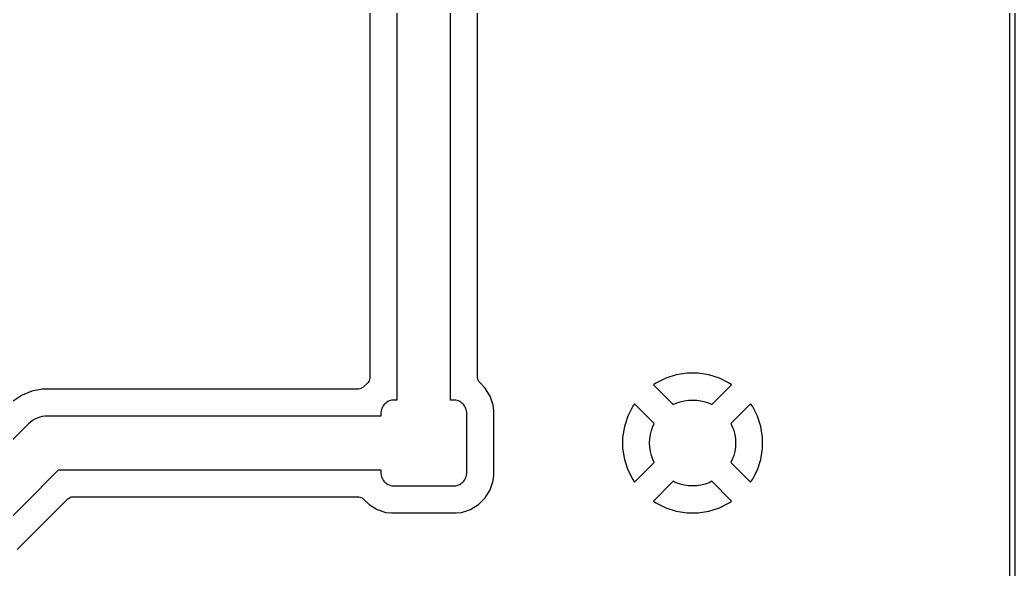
# Model space of a CAD drawing. Header units: metres. Extents: x 85.4 to 154.6, y -104.6 to -40.4.
# Drawn here: x 136.09 to 154.6, y -91.24 to -81.03 of the extents above; entities that cross this region are included whole.
import ezdxf

# ---------------------------------------------------------------- set-up
doc = ezdxf.new("R2010")
doc.units = ezdxf.units.M

msp = doc.modelspace()

# ---------------------------------------------------------------- linework, layer by layer
for points in [[(85.501, -40.625), (85.501, -104.375), (85.512, -104.427), (85.558, -104.479), (85.625, -104.499), (154.375, -104.499), (154.427, -104.488), (154.479, -104.442), (154.499, -104.375), (154.499, -40.625), (154.488, -40.573), (154.442, -40.521), (154.375, -40.501), (85.625, -40.501), (85.573, -40.512), (85.521, -40.558), (85.501, -40.625)], [(154.6, -104.599), (154.6, -40.401)], [(143.1, -79.214), (143.1, -88.1), (143.1, -88.1), (143.1, -88.1), (143.1, -88.1), (143.1, -88.1), (143.1, -88.1), (143.1, -88.1), (143.1, -88.1), (143.1, -88.1), (143.1, -88.1), (143.1, -88.1), (143.1, -88.1), (143.1, -88.1), (143.1, -88.1), (143.1, -88.1), (143.1, -88.1), (143.1, -88.1), (143.1, -88.1), (143.1, -88.1), (143.1, -88.1), (143.1, -88.1), (143.1, -88.1), (143.1, -88.1), (143.1, -88.1), (143.1, -88.1), (143.1, -88.1), (143.1, -88.1), (143.1, -88.1), (143.1, -88.1), (143.1, -88.1), (143.1, -88.1), (143.1, -88.1), (143.1, -88.1), (143.1, -88.1), (143.1, -88.1), (143.1, -88.1), (143.1, -88.1), (143.1, -88.1), (143.1, -88.1), (143.1, -88.1), (143.1, -88.1), (143.1, -88.1), (143.1, -88.1), (143.1, -88.1), (143.1, -88.1), (143.1, -88.1), (143.1, -88.1), (143.1, -88.1), (143.1, -88.1), (143.1, -88.1), (143.1, -88.1), (143.1, -88.1), (143.1, -88.1), (143.1, -88.1), (143.1, -88.1), (143.1, -88.1), (143.1, -88.1), (143.1, -88.1), (143.1, -88.1), (143.1, -88.1), (143.1, -88.1), (143.1, -88.1), (143.1, -88.1), (143.1, -88.1), (143.1, -88.1), (143.1, -88.1), (143.1, -88.1), (143.1, -88.1), (143.1, -88.1), (143.1, -88.101), (143.1, -88.101), (143.1, -88.101), (143.1, -88.101), (143.1, -88.101), (143.1, -88.101), (143.1, -88.101), (143.1, -88.101), (143.1, -88.101), (143.1, -88.101), (143.1, -88.101), (143.1, -88.101), (143.1, -88.101), (143.1, -88.101), (143.1, -88.101), (143.1, -88.101), (143.1, -88.101), (143.1, -88.101), (143.1, -88.101), (143.1, -88.101), (143.1, -88.101), (143.1, -88.101), (143.1, -88.101), (143.1, -88.101), (143.1, -88.101), (143.1, -88.101), (143.1, -88.101), (143.1, -88.101), (143.1, -88.101), (143.05, -88.101), (143.026, -88.102), (143.001, -88.105), (142.978, -88.111), (142.955, -88.119), (142.932, -88.13), (142.911, -88.143), (142.892, -88.157), (142.874, -88.174), (142.857, -88.192), (142.843, -88.211), (142.83, -88.232), (142.819, -88.255), (142.811, -88.278), (142.805, -88.301), (142.802, -88.326), (142.8, -88.35), (142.8, -88.4), (142.8, -88.4), (142.8, -88.4), (142.8, -88.4), (142.8, -88.4), (142.8, -88.4), (142.8, -88.4), (142.8, -88.4), (142.8, -88.4), (142.8, -88.4), (142.8, -88.4), (142.8, -88.4), (142.8, -88.4), (142.8, -88.4), (142.8, -88.4), (142.8, -88.4), (142.8, -88.4), (142.8, -88.4), (142.8, -88.4), (142.8, -88.4), (142.8, -88.4), (142.8, -88.4), (142.8, -88.4), (142.8, -88.4), (142.8, -88.4), (142.8, -88.4), (142.8, -88.4), (142.8, -88.4), (142.8, -88.4), (142.8, -88.4), (142.8, -88.4), (142.8, -88.4), (142.8, -88.4), (142.8, -88.4), (142.8, -88.4), (142.8, -88.4), (142.8, -88.4), (142.8, -88.4), (142.8, -88.4), (142.8, -88.4), (142.8, -88.4), (142.8, -88.4), (142.8, -88.4), (142.8, -88.4), (142.8, -88.4), (142.8, -88.4), (142.8, -88.4), (142.8, -88.4), (142.8, -88.4), (142.8, -88.4), (142.8, -88.4), (142.8, -88.4), (142.8, -88.4), (142.8, -88.4), (142.8, -88.4), (142.8, -88.4), (142.8, -88.4), (142.8, -88.4), (142.8, -88.4), (142.8, -88.4), (142.8, -88.4), (142.8, -88.4), (142.8, -88.4), (142.8, -88.4), (142.8, -88.4), (142.8, -88.4), (142.8, -88.4), (142.8, -88.4), (142.8, -88.4), (142.8, -88.4), (142.8, -88.4), (142.8, -88.4), (142.8, -88.4), (142.8, -88.4), (142.8, -88.4), (142.8, -88.4), (142.8, -88.4), (142.8, -88.4), (142.8, -88.4), (142.8, -88.4), (142.8, -88.4), (142.8, -88.4), (142.8, -88.4), (142.8, -88.4), (142.8, -88.4), (142.8, -88.4), (142.8, -88.4), (142.8, -88.4), (142.8, -88.4), (142.8, -88.4), (142.8, -88.4), (142.8, -88.4), (142.8, -88.4), (142.8, -88.4), (142.8, -88.4), (142.8, -88.4), (142.8, -88.4), (142.8, -88.4), (136.6, -88.4), (136.551, -88.403), (136.503, -88.41), (136.455, -88.422), (136.409, -88.438), (136.364, -88.459), (136.322, -88.484), (136.283, -88.514), (136.247, -88.547), (134.647, -90.147)], [(135.5, -90.707), (136.807, -89.4), (136.807, -89.4), (136.807, -89.4), (136.807, -89.4), (136.807, -89.4), (136.807, -89.4), (136.807, -89.4), (136.807, -89.4), (136.807, -89.4), (136.807, -89.4), (136.807, -89.4), (136.807, -89.4), (136.807, -89.4), (136.807, -89.4), (136.807, -89.4), (136.807, -89.4), (136.807, -89.4), (136.807, -89.4), (136.807, -89.4), (136.807, -89.4), (136.807, -89.4), (136.807, -89.4), (136.807, -89.4), (136.807, -89.4), (136.807, -89.4), (136.807, -89.4), (136.807, -89.4), (136.807, -89.4), (136.807, -89.4), (136.807, -89.4), (136.807, -89.4), (136.807, -89.4), (136.807, -89.4), (136.807, -89.4), (136.807, -89.4), (136.807, -89.4), (136.807, -89.4), (136.807, -89.4), (136.807, -89.4), (136.807, -89.4), (136.807, -89.4), (136.807, -89.4), (136.807, -89.4), (136.807, -89.4), (136.807, -89.4), (136.807, -89.4), (136.807, -89.4), (136.807, -89.4), (136.807, -89.4), (136.807, -89.4), (142.8, -89.4), (142.8, -89.4), (142.8, -89.4), (142.8, -89.4), (142.8, -89.4), (142.8, -89.4), (142.8, -89.4), (142.8, -89.4), (142.8, -89.4), (142.8, -89.4), (142.8, -89.4), (142.8, -89.4), (142.8, -89.4), (142.8, -89.4), (142.8, -89.4), (142.8, -89.4), (142.8, -89.4), (142.8, -89.4), (142.8, -89.4), (142.8, -89.4), (142.8, -89.4), (142.8, -89.4), (142.8, -89.4), (142.8, -89.4), (142.8, -89.4), (142.8, -89.4), (142.8, -89.4), (142.8, -89.4), (142.8, -89.4), (142.8, -89.4), (142.8, -89.4), (142.8, -89.4), (142.8, -89.4), (142.8, -89.4), (142.8, -89.4), (142.8, -89.4), (142.8, -89.4), (142.8, -89.4), (142.8, -89.4), (142.8, -89.4), (142.8, -89.4), (142.8, -89.4), (142.8, -89.4), (142.8, -89.4), (142.8, -89.4), (142.8, -89.4), (142.8, -89.4), (142.8, -89.4), (142.8, -89.4), (142.8, -89.4), (142.8, -89.4), (142.8, -89.4), (142.8, -89.4), (142.8, -89.4), (142.8, -89.4), (142.8, -89.4), (142.8, -89.4), (142.8, -89.4), (142.8, -89.4), (142.8, -89.4), (142.8, -89.4), (142.8, -89.4), (142.8, -89.4), (142.8, -89.4), (142.8, -89.4), (142.8, -89.4), (142.8, -89.4), (142.8, -89.4), (142.8, -89.4), (142.8, -89.4), (142.8, -89.4), (142.8, -89.4), (142.8, -89.4), (142.8, -89.4), (142.8, -89.4), (142.8, -89.4), (142.8, -89.4), (142.8, -89.4), (142.8, -89.4), (142.8, -89.4), (142.8, -89.4), (142.8, -89.4), (142.8, -89.4), (142.8, -89.4), (142.8, -89.4), (142.8, -89.4), (142.8, -89.4), (142.8, -89.4), (142.8, -89.4), (142.8, -89.4), (142.8, -89.4), (142.8, -89.4), (142.8, -89.4), (142.8, -89.4), (142.8, -89.4), (142.8, -89.4), (142.8, -89.4), (142.8, -89.4), (142.8, -89.45), (142.802, -89.474), (142.805, -89.499), (142.811, -89.522), (142.819, -89.545), (142.83, -89.568), (142.843, -89.589), (142.857, -89.608), (142.874, -89.626), (142.892, -89.643), (142.911, -89.657), (142.932, -89.67), (142.955, -89.681), (142.978, -89.689), (143.001, -89.695), (143.026, -89.698), (143.05, -89.699), (144.15, -89.699), (144.174, -89.698), (144.199, -89.695), (144.222, -89.689), (144.245, -89.681), (144.268, -89.67), (144.289, -89.657), (144.308, -89.643), (144.326, -89.626), (144.343, -89.608), (144.357, -89.589), (144.37, -89.568), (144.381, -89.545), (144.389, -89.522), (144.395, -89.499), (144.398, -89.474), (144.399, -89.45), (144.399, -88.35), (144.398, -88.326), (144.395, -88.301), (144.389, -88.278), (144.381, -88.255), (144.37, -88.232), (144.357, -88.211), (144.343, -88.192), (144.326, -88.174), (144.308, -88.157), (144.289, -88.143), (144.268, -88.13), (144.245, -88.119), (144.222, -88.111), (144.199, -88.105), (144.174, -88.102), (144.15, -88.101), (144.1, -88.101), (144.1, -88.101), (144.1, -88.101), (144.1, -88.101), (144.1, -88.101), (144.1, -88.101), (144.1, -88.101), (144.1, -88.101), (144.1, -88.101), (144.1, -88.101), (144.1, -88.101), (144.1, -88.101), (144.1, -88.101), (144.1, -88.101), (144.1, -88.101), (144.1, -88.101), (144.1, -88.101), (144.1, -88.101), (144.1, -88.101), (144.1, -88.101), (144.1, -88.101), (144.1, -88.101), (144.1, -88.101), (144.1, -88.101), (144.1, -88.101), (144.1, -88.101), (144.1, -88.101), (144.1, -88.101), (144.1, -88.101), (144.1, -88.1), (144.1, -88.1), (144.1, -88.1), (144.1, -88.1), (144.1, -88.1), (144.1, -88.1), (144.1, -88.1), (144.1, -88.1), (144.1, -88.1), (144.1, -88.1), (144.1, -88.1), (144.1, -88.1), (144.1, -88.1), (144.1, -88.1), (144.1, -88.1), (144.1, -88.1), (144.1, -88.1), (144.1, -88.1), (144.1, -88.1), (144.1, -88.1), (144.1, -88.1), (144.1, -88.1), (144.1, -88.1), (144.1, -88.1), (144.1, -88.1), (144.1, -88.1), (144.1, -88.1), (144.1, -88.1), (144.1, -88.1), (144.1, -88.1), (144.1, -88.1), (144.1, -88.1), (144.1, -88.1), (144.1, -88.1), (144.1, -88.1), (144.1, -88.1), (144.1, -88.1), (144.1, -88.1), (144.1, -88.1), (144.1, -88.1), (144.1, -88.1), (144.1, -88.1), (144.1, -88.1), (144.1, -88.1), (144.1, -88.1), (144.1, -88.1), (144.1, -88.1), (144.1, -88.1), (144.1, -88.1), (144.1, -88.1), (144.1, -88.1), (144.1, -88.1), (144.1, -88.1), (144.1, -88.1), (144.1, -88.1), (144.1, -88.1), (144.1, -88.1), (144.1, -88.1), (144.1, -88.1), (144.1, -88.1), (144.1, -88.1), (144.1, -88.1), (144.1, -88.1), (144.1, -88.1), (144.1, -88.1), (144.1, -88.1), (144.1, -88.1), (144.1, -88.1), (144.1, -88.1), (144.1, -79.1)], [(136.037, -90.878), (136.978, -89.937), (137.04, -89.904), (137.066, -89.901), (142.388, -89.901), (142.455, -89.921), (142.475, -89.937), (142.581, -90.043), (142.581, -90.043), (142.581, -90.043), (142.581, -90.043), (142.581, -90.043), (142.581, -90.043), (142.581, -90.043), (142.581, -90.043), (142.581, -90.043), (142.581, -90.043), (142.581, -90.043), (142.581, -90.043), (142.581, -90.043), (142.581, -90.043), (142.73, -90.135), (142.73, -90.135), (142.73, -90.135), (142.73, -90.135), (142.73, -90.135), (142.73, -90.135), (142.73, -90.135), (142.73, -90.135), (142.73, -90.135), (142.73, -90.135), (142.73, -90.135), (142.73, -90.135), (142.73, -90.135), (142.731, -90.135), (142.897, -90.19), (142.897, -90.19), (142.897, -90.19), (142.897, -90.19), (142.897, -90.19), (142.897, -90.19), (142.897, -90.19), (142.897, -90.19), (142.897, -90.19), (142.897, -90.19), (142.897, -90.19), (142.897, -90.19), (142.897, -90.19), (142.897, -90.19), (143, -90.201), (143, -90.201), (143, -90.201), (143, -90.201), (143, -90.201), (143, -90.201), (143, -90.201), (143, -90.201), (144.2, -90.201), (144.2, -90.201), (144.2, -90.201), (144.2, -90.201), (144.2, -90.201), (144.2, -90.201), (144.2, -90.201), (144.2, -90.201), (144.303, -90.19), (144.303, -90.19), (144.303, -90.19), (144.303, -90.19), (144.303, -90.19), (144.303, -90.19), (144.303, -90.19), (144.303, -90.19), (144.303, -90.19), (144.303, -90.19), (144.303, -90.19), (144.303, -90.19), (144.303, -90.19), (144.303, -90.19), (144.469, -90.135), (144.47, -90.135), (144.47, -90.135), (144.47, -90.135), (144.47, -90.135), (144.47, -90.135), (144.47, -90.135), (144.47, -90.135), (144.47, -90.135), (144.47, -90.135), (144.47, -90.135), (144.47, -90.135), (144.47, -90.135), (144.47, -90.135), (144.619, -90.043), (144.619, -90.043), (144.619, -90.043), (144.619, -90.043), (144.619, -90.043), (144.619, -90.043), (144.619, -90.043), (144.619, -90.043), (144.619, -90.043), (144.619, -90.043), (144.619, -90.043), (144.619, -90.043), (144.619, -90.043), (144.619, -90.043), (144.743, -89.919), (144.743, -89.919), (144.743, -89.919), (144.743, -89.919), (144.743, -89.919), (144.743, -89.919), (144.743, -89.919), (144.743, -89.919), (144.743, -89.919), (144.743, -89.919), (144.743, -89.919), (144.743, -89.919), (144.743, -89.919), (144.743, -89.919), (144.835, -89.77), (144.835, -89.77), (144.835, -89.77), (144.835, -89.77), (144.835, -89.77), (144.835, -89.77), (144.835, -89.77), (144.835, -89.77), (144.835, -89.77), (144.835, -89.77), (144.835, -89.77), (144.835, -89.77), (144.835, -89.77), (144.835, -89.769), (144.89, -89.603), (144.89, -89.603), (144.89, -89.603), (144.89, -89.603), (144.89, -89.603), (144.89, -89.603), (144.89, -89.603), (144.89, -89.603), (144.89, -89.603), (144.89, -89.603), (144.89, -89.603), (144.89, -89.603), (144.89, -89.603), (144.89, -89.603), (144.901, -89.5), (144.901, -89.5), (144.901, -89.5), (144.901, -89.5), (144.901, -89.5), (144.901, -89.5), (144.901, -89.5), (144.901, -89.5), (144.901, -88.798), (144.901, -88.3), (144.901, -88.3), (144.901, -88.3), (144.901, -88.3), (144.901, -88.3), (144.901, -88.3), (144.901, -88.3), (144.901, -88.3), (144.89, -88.197), (144.89, -88.197), (144.89, -88.197), (144.89, -88.197), (144.89, -88.197), (144.89, -88.197), (144.89, -88.197), (144.89, -88.197), (144.89, -88.197), (144.89, -88.197), (144.89, -88.197), (144.89, -88.197), (144.89, -88.197), (144.89, -88.197), (144.835, -88.031), (144.835, -88.03), (144.835, -88.03), (144.835, -88.03), (144.835, -88.03), (144.835, -88.03), (144.835, -88.03), (144.835, -88.03), (144.835, -88.03), (144.835, -88.03), (144.835, -88.03), (144.835, -88.03), (144.835, -88.03), (144.835, -88.03), (144.825, -88.013), (144.78, -87.941), (144.743, -87.881), (144.743, -87.881), (144.743, -87.881), (144.743, -87.881), (144.743, -87.881), (144.743, -87.881), (144.743, -87.881), (144.743, -87.881), (144.743, -87.881), (144.743, -87.881), (144.743, -87.881), (144.743, -87.881), (144.743, -87.881), (144.743, -87.881), (144.634, -87.772), (144.631, -87.769), (144.618, -87.741), (144.618, -87.741), (144.618, -87.741), (144.618, -87.741), (144.618, -87.741), (144.618, -87.741), (144.618, -87.741), (144.618, -87.741), (144.604, -87.714), (144.603, -87.707), (144.603, -87.707), (144.603, -87.707), (144.603, -87.707), (144.603, -87.707), (144.603, -87.707), (144.603, -87.707), (144.603, -87.707), (144.603, -87.707), (144.603, -87.707), (144.603, -87.707), (144.603, -87.707), (144.603, -87.707), (144.603, -87.707), (144.603, -87.707), (144.603, -87.707), (144.603, -87.707), (144.603, -87.707), (144.603, -87.707), (144.603, -87.707), (144.602, -87.705), (144.603, -87.703), (144.603, -87.703), (144.603, -87.703), (144.603, -87.703), (144.603, -87.703), (144.603, -87.703), (144.603, -87.703), (144.603, -87.703), (144.603, -87.703), (144.603, -87.703), (144.603, -87.703), (144.603, -87.703), (144.603, -87.703), (144.603, -87.703), (144.603, -87.703), (144.603, -87.703), (144.603, -87.703), (144.603, -87.703), (144.603, -87.703), (144.603, -87.703), (144.601, -87.688), (144.601, -79.376)], [(142.599, -79.562), (142.599, -87.688), (142.59, -87.717), (142.59, -87.717), (142.59, -87.717), (142.59, -87.717), (142.59, -87.717), (142.59, -87.717), (142.59, -87.717), (142.59, -87.717), (142.584, -87.747), (142.58, -87.752), (142.58, -87.752), (142.58, -87.752), (142.58, -87.752), (142.58, -87.752), (142.58, -87.752), (142.58, -87.752), (142.58, -87.752), (142.58, -87.752), (142.58, -87.752), (142.58, -87.752), (142.58, -87.752), (142.58, -87.752), (142.58, -87.752), (142.58, -87.752), (142.58, -87.752), (142.58, -87.752), (142.58, -87.752), (142.58, -87.752), (142.58, -87.752), (142.58, -87.752), (142.58, -87.752), (142.58, -87.752), (142.58, -87.752), (142.58, -87.752), (142.58, -87.752), (142.579, -87.755), (142.563, -87.775), (142.475, -87.863), (142.414, -87.896), (142.388, -87.899), (136.501, -87.899), (136.501, -87.899), (136.501, -87.899), (136.501, -87.899), (136.501, -87.899), (136.501, -87.899), (136.501, -87.899), (136.501, -87.899), (136.501, -87.899), (136.501, -87.899), (136.501, -87.899), (136.501, -87.899), (136.501, -87.899), (136.501, -87.899), (136.469, -87.905), (136.469, -87.905), (136.469, -87.905), (136.469, -87.905), (136.469, -87.905), (136.469, -87.905), (136.308, -87.937), (136.308, -87.937), (136.308, -87.937), (136.308, -87.937), (136.308, -87.937), (136.308, -87.937), (136.308, -87.937), (136.308, -87.937), (136.308, -87.937), (136.308, -87.937), (136.308, -87.937), (136.308, -87.937), (136.308, -87.937), (136.308, -87.937), (136.308, -87.937), (136.308, -87.937), (136.126, -88.013), (136.126, -88.013), (136.126, -88.013), (136.126, -88.013), (136.126, -88.013), (136.126, -88.013), (136.126, -88.013), (136.126, -88.013), (136.126, -88.013), (136.126, -88.013), (136.126, -88.013), (136.126, -88.013), (136.126, -88.013), (136.126, -88.013), (136.126, -88.013), (136.126, -88.013), (135.962, -88.122)], [(148.101, -87.695), (148.101, -87.695), (147.918, -87.788), (147.918, -87.788), (147.918, -87.788), (147.918, -87.788), (147.918, -87.788), (147.918, -87.788), (147.918, -87.788), (147.918, -87.788), (147.918, -87.788), (147.918, -87.788), (147.918, -87.788), (147.918, -87.788), (147.918, -87.788), (147.918, -87.788), (147.874, -87.82), (147.874, -87.82), (147.874, -87.82), (147.874, -87.82), (147.874, -87.82), (147.874, -87.82), (147.874, -87.82), (147.874, -87.82), (147.874, -87.82), (147.874, -87.82), (147.874, -87.82), (147.874, -87.82), (147.874, -87.82), (147.874, -87.82), (147.874, -87.82), (147.874, -87.82), (147.874, -87.82), (147.874, -87.82), (147.874, -87.82), (147.874, -87.82), (147.874, -87.82), (147.874, -87.82), (147.874, -87.82), (147.874, -87.82), (147.874, -87.82), (147.874, -87.82), (147.874, -87.82), (147.874, -87.82), (147.874, -87.82), (147.874, -87.82), (147.874, -87.82), (147.874, -87.82), (147.874, -87.82), (147.874, -87.82), (147.874, -87.82), (147.874, -87.82), (147.874, -87.82), (147.874, -87.82), (147.874, -87.82), (147.874, -87.82), (147.874, -87.82), (147.874, -87.82), (147.874, -87.82), (147.874, -87.82), (147.874, -87.82), (147.874, -87.82), (147.874, -87.82), (147.874, -87.82), (147.874, -87.82), (147.874, -87.82), (147.874, -87.82), (147.874, -87.82), (147.874, -87.82), (147.874, -87.82), (147.874, -87.82), (147.874, -87.82), (147.874, -87.82), (147.874, -87.82), (147.874, -87.82), (147.874, -87.821), (147.874, -87.821), (147.874, -87.821), (147.874, -87.821), (147.874, -87.821), (147.874, -87.821), (147.874, -87.821), (147.874, -87.821), (147.874, -87.821), (147.874, -87.821), (147.874, -87.821), (147.874, -87.821), (147.874, -87.821), (147.874, -87.821), (147.874, -87.821), (147.874, -87.821), (147.874, -87.821), (147.874, -87.821), (147.874, -87.821), (147.874, -87.821), (147.874, -87.821), (147.874, -87.821), (147.874, -87.821), (147.874, -87.821), (147.874, -87.821), (147.874, -87.821), (147.874, -87.821), (147.874, -87.821), (147.874, -87.821), (147.874, -87.821), (147.874, -87.821), (147.874, -87.821), (147.874, -87.821), (147.874, -87.821), (147.874, -87.821), (147.874, -87.821), (147.874, -87.821), (147.874, -87.821), (147.874, -87.821), (147.874, -87.821), (147.874, -87.821), (147.874, -87.821), (147.874, -87.821), (147.874, -87.821), (147.874, -87.821), (147.874, -87.821), (147.874, -87.821), (147.874, -87.821), (147.874, -87.821), (147.874, -87.821), (147.874, -87.821), (147.874, -87.821), (147.874, -87.821), (148.24, -88.187), (148.24, -88.187), (148.24, -88.187), (148.24, -88.187), (148.24, -88.187), (148.24, -88.187), (148.24, -88.187), (148.24, -88.187), (148.24, -88.187), (148.24, -88.187), (148.24, -88.187), (148.24, -88.187), (148.24, -88.187), (148.24, -88.187), (148.24, -88.187), (148.24, -88.187), (148.24, -88.187), (148.24, -88.187), (148.24, -88.187), (148.24, -88.187), (148.24, -88.187), (148.24, -88.187), (148.24, -88.187), (148.24, -88.187), (148.24, -88.187), (148.24, -88.187), (148.24, -88.187), (148.24, -88.187), (148.24, -88.187), (148.24, -88.187), (148.24, -88.187), (148.24, -88.187), (148.24, -88.187), (148.24, -88.187), (148.24, -88.187), (148.24, -88.187), (148.24, -88.187), (148.24, -88.187), (148.24, -88.187), (148.24, -88.187), (148.24, -88.187), (148.24, -88.187), (148.24, -88.187), (148.24, -88.187), (148.24, -88.187), (148.24, -88.187), (148.24, -88.187), (148.24, -88.187), (148.24, -88.187), (148.24, -88.187), (148.24, -88.187), (148.24, -88.187), (148.24, -88.187), (148.24, -88.187), (148.24, -88.187), (148.24, -88.187), (148.24, -88.187), (148.24, -88.187), (148.24, -88.187), (148.24, -88.187), (148.24, -88.187), (148.24, -88.187), (148.24, -88.187), (148.24, -88.187), (148.24, -88.187), (148.24, -88.187), (148.24, -88.187), (148.24, -88.187), (148.24, -88.187), (148.24, -88.187), (148.24, -88.187), (148.24, -88.187), (148.24, -88.187), (148.24, -88.187), (148.24, -88.187), (148.24, -88.187), (148.24, -88.187), (148.24, -88.187), (148.24, -88.187), (148.24, -88.187), (148.294, -88.161), (148.368, -88.135), (148.444, -88.116), (148.522, -88.104), (148.6, -88.101), (148.678, -88.104), (148.756, -88.116), (148.832, -88.135), (148.906, -88.161), (148.96, -88.187), (148.96, -88.187), (148.96, -88.187), (148.96, -88.187), (148.96, -88.187), (148.96, -88.187), (148.96, -88.187), (148.96, -88.187), (148.96, -88.187), (148.96, -88.187), (148.96, -88.187), (148.96, -88.187), (148.96, -88.187), (148.96, -88.187), (148.96, -88.187), (148.96, -88.187), (148.96, -88.187), (148.96, -88.187), (148.96, -88.187), (148.96, -88.187), (148.96, -88.187), (148.96, -88.187), (148.96, -88.187), (148.96, -88.187), (148.96, -88.187), (148.96, -88.187), (148.96, -88.187), (148.96, -88.187), (148.96, -88.187), (148.96, -88.187), (148.96, -88.187), (148.96, -88.187), (148.96, -88.187), (148.96, -88.187), (148.96, -88.187), (148.96, -88.187), (148.96, -88.187), (148.96, -88.187), (148.96, -88.187), (148.96, -88.187), (148.96, -88.187), (148.96, -88.187), (148.96, -88.187), (148.96, -88.187), (148.96, -88.187), (148.96, -88.187), (148.96, -88.187), (148.96, -88.187), (148.96, -88.187), (148.96, -88.187), (148.96, -88.187), (148.96, -88.187), (148.96, -88.187), (148.96, -88.187), (148.96, -88.187), (148.96, -88.187), (148.96, -88.187), (148.96, -88.187), (148.96, -88.187), (148.96, -88.187), (148.96, -88.187), (148.96, -88.187), (148.96, -88.187), (148.96, -88.187), (148.96, -88.187), (148.96, -88.187), (148.96, -88.187), (148.96, -88.187), (148.96, -88.187), (148.96, -88.187), (148.96, -88.187), (148.96, -88.187), (148.96, -88.187), (148.96, -88.187), (148.96, -88.187), (148.96, -88.187), (148.96, -88.187), (148.96, -88.187), (148.96, -88.187), (148.96, -88.187), (149.326, -87.821), (149.326, -87.821), (149.326, -87.821), (149.326, -87.821), (149.326, -87.821), (149.326, -87.821), (149.326, -87.821), (149.326, -87.821), (149.326, -87.821), (149.326, -87.821), (149.326, -87.821), (149.326, -87.821), (149.326, -87.821), (149.326, -87.821), (149.326, -87.821), (149.326, -87.821), (149.326, -87.821), (149.326, -87.821), (149.326, -87.821), (149.326, -87.821), (149.326, -87.821), (149.326, -87.821), (149.326, -87.821), (149.326, -87.821), (149.326, -87.821), (149.326, -87.821), (149.326, -87.821), (149.326, -87.821), (149.326, -87.821), (149.326, -87.821), (149.326, -87.821), (149.326, -87.821), (149.326, -87.821), (149.326, -87.821), (149.326, -87.821), (149.326, -87.821), (149.326, -87.821), (149.326, -87.821), (149.326, -87.821), (149.326, -87.821), (149.326, -87.821), (149.326, -87.821), (149.326, -87.821), (149.326, -87.821), (149.326, -87.821), (149.326, -87.821), (149.326, -87.821), (149.326, -87.821), (149.326, -87.821), (149.326, -87.821), (149.326, -87.821), (149.326, -87.82), (149.326, -87.82), (149.326, -87.82), (149.326, -87.82), (149.326, -87.82), (149.326, -87.82), (149.326, -87.82), (149.326, -87.82), (149.326, -87.82), (149.326, -87.82), (149.326, -87.82), (149.326, -87.82), (149.326, -87.82), (149.326, -87.82), (149.326, -87.82), (149.326, -87.82), (149.326, -87.82), (149.326, -87.82), (149.326, -87.82), (149.326, -87.82), (149.326, -87.82), (149.326, -87.82), (149.326, -87.82), (149.326, -87.82), (149.326, -87.82), (149.326, -87.82), (149.326, -87.82), (149.326, -87.82), (149.326, -87.82), (149.326, -87.82), (149.326, -87.82), (149.326, -87.82), (149.326, -87.82), (149.326, -87.82), (149.326, -87.82), (149.326, -87.82), (149.326, -87.82), (149.326, -87.82), (149.326, -87.82), (149.326, -87.82), (149.326, -87.82), (149.326, -87.82), (149.326, -87.82), (149.326, -87.82), (149.326, -87.82), (149.326, -87.82), (149.326, -87.82), (149.326, -87.82), (149.326, -87.82), (149.326, -87.82), (149.326, -87.82), (149.326, -87.82), (149.326, -87.82), (149.326, -87.82), (149.326, -87.82), (149.326, -87.82), (149.326, -87.82), (149.326, -87.82), (149.326, -87.82), (149.326, -87.82), (149.326, -87.82), (149.282, -87.788), (149.282, -87.788), (149.282, -87.788), (149.282, -87.788), (149.282, -87.788), (149.282, -87.788), (149.282, -87.788), (149.282, -87.788), (149.282, -87.788), (149.282, -87.788), (149.282, -87.788), (149.282, -87.788), (149.282, -87.788), (149.282, -87.788), (149.282, -87.788), (149.099, -87.695), (149.099, -87.695), (149.099, -87.695), (149.099, -87.695), (149.099, -87.695), (149.099, -87.695), (149.099, -87.695), (149.099, -87.695), (149.099, -87.695), (149.099, -87.695), (149.099, -87.695), (149.099, -87.695), (149.099, -87.695), (149.099, -87.695), (148.905, -87.632), (148.905, -87.632), (148.905, -87.632), (148.905, -87.632), (148.905, -87.632), (148.904, -87.632), (148.904, -87.632), (148.904, -87.632), (148.904, -87.632), (148.904, -87.632), (148.904, -87.632), (148.904, -87.632), (148.904, -87.632), (148.904, -87.632), (148.702, -87.6), (148.702, -87.6), (148.702, -87.6), (148.702, -87.6), (148.702, -87.6), (148.702, -87.6), (148.702, -87.6), (148.702, -87.6), (148.702, -87.6), (148.702, -87.6), (148.702, -87.6), (148.702, -87.6), (148.702, -87.6), (148.702, -87.6), (148.498, -87.6), (148.498, -87.6), (148.498, -87.6), (148.498, -87.6), (148.498, -87.6), (148.498, -87.6), (148.498, -87.6), (148.498, -87.6), (148.498, -87.6), (148.498, -87.6), (148.498, -87.6), (148.498, -87.6), (148.498, -87.6), (148.498, -87.6), (148.295, -87.632), (148.295, -87.632), (148.295, -87.632), (148.295, -87.632), (148.295, -87.632), (148.295, -87.632), (148.295, -87.632), (148.295, -87.632), (148.295, -87.632), (148.295, -87.632), (148.295, -87.632), (148.295, -87.632), (148.295, -87.632), (148.295, -87.632), (148.101, -87.695), (148.101, -87.695), (148.101, -87.695), (148.101, -87.695), (148.101, -87.695), (148.101, -87.695), (148.101, -87.695), (148.101, -87.695), (148.101, -87.695), (148.101, -87.695), (148.101, -87.695), (148.101, -87.695), (148.101, -87.695), (148.101, -87.695), (148.101, -87.695), (148.101, -87.695), (148.101, -87.695), (148.101, -87.695), (148.101, -87.695), (148.101, -87.695), (148.101, -87.695), (148.101, -87.695), (148.101, -87.695), (148.101, -87.695), (148.101, -87.695), (148.101, -87.695), (148.101, -87.695), (148.101, -87.695)], [(147.299, -88.798), (147.299, -88.798), (147.299, -88.798), (147.299, -88.798), (147.299, -88.798), (147.299, -88.798), (147.299, -88.798), (147.299, -88.798), (147.299, -88.798), (147.299, -88.798), (147.299, -88.798), (147.299, -88.798), (147.299, -88.798), (147.299, -89.002), (147.299, -89.002), (147.299, -89.002), (147.299, -89.002), (147.299, -89.002), (147.299, -89.002), (147.299, -89.002), (147.299, -89.002), (147.299, -89.002), (147.299, -89.002), (147.299, -89.002), (147.299, -89.002), (147.299, -89.002), (147.299, -89.002), (147.332, -89.205), (147.332, -89.205), (147.332, -89.205), (147.332, -89.205), (147.332, -89.205), (147.332, -89.205), (147.332, -89.205), (147.332, -89.205), (147.332, -89.205), (147.332, -89.205), (147.332, -89.205), (147.332, -89.205), (147.332, -89.205), (147.332, -89.205), (147.395, -89.399), (147.395, -89.399), (147.395, -89.399), (147.395, -89.399), (147.395, -89.399), (147.395, -89.399), (147.395, -89.399), (147.395, -89.399), (147.395, -89.399), (147.395, -89.399), (147.395, -89.399), (147.395, -89.399), (147.395, -89.399), (147.395, -89.399), (147.488, -89.582), (147.488, -89.582), (147.488, -89.582), (147.488, -89.582), (147.488, -89.582), (147.488, -89.582), (147.488, -89.582), (147.488, -89.582), (147.488, -89.582), (147.488, -89.582), (147.488, -89.582), (147.488, -89.582), (147.488, -89.582), (147.488, -89.582), (147.488, -89.582), (147.52, -89.626), (147.52, -89.626), (147.52, -89.626), (147.52, -89.626), (147.52, -89.626), (147.52, -89.626), (147.52, -89.626), (147.52, -89.626), (147.52, -89.626), (147.52, -89.626), (147.52, -89.626), (147.52, -89.626), (147.52, -89.626), (147.52, -89.626), (147.52, -89.626), (147.52, -89.626), (147.52, -89.626), (147.52, -89.626), (147.52, -89.626), (147.52, -89.626), (147.52, -89.626), (147.52, -89.626), (147.52, -89.626), (147.52, -89.626), (147.52, -89.626), (147.52, -89.626), (147.52, -89.626), (147.52, -89.626), (147.52, -89.626), (147.52, -89.626), (147.52, -89.626), (147.52, -89.626), (147.52, -89.626), (147.52, -89.626), (147.52, -89.626), (147.52, -89.626), (147.52, -89.626), (147.52, -89.626), (147.52, -89.626), (147.52, -89.626), (147.52, -89.626), (147.52, -89.626), (147.52, -89.626), (147.52, -89.626), (147.52, -89.626), (147.52, -89.626), (147.52, -89.626), (147.52, -89.626), (147.52, -89.626), (147.52, -89.626), (147.52, -89.626), (147.52, -89.626), (147.52, -89.626), (147.52, -89.626), (147.52, -89.626), (147.52, -89.626), (147.52, -89.626), (147.52, -89.626), (147.52, -89.626), (147.52, -89.626), (147.52, -89.626), (147.521, -89.626), (147.521, -89.626), (147.521, -89.626), (147.521, -89.626), (147.521, -89.626), (147.521, -89.626), (147.521, -89.626), (147.521, -89.626), (147.521, -89.626), (147.521, -89.626), (147.521, -89.626), (147.521, -89.626), (147.521, -89.626), (147.521, -89.626), (147.521, -89.626), (147.521, -89.626), (147.521, -89.626), (147.521, -89.626), (147.521, -89.626), (147.521, -89.626), (147.521, -89.626), (147.521, -89.626), (147.521, -89.626), (147.521, -89.626), (147.521, -89.626), (147.521, -89.626), (147.521, -89.626), (147.521, -89.626), (147.521, -89.626), (147.521, -89.626), (147.521, -89.626), (147.521, -89.626), (147.521, -89.626), (147.521, -89.626), (147.521, -89.626), (147.521, -89.626), (147.521, -89.626), (147.521, -89.626), (147.521, -89.626), (147.521, -89.626), (147.521, -89.626), (147.521, -89.626), (147.521, -89.626), (147.521, -89.626), (147.521, -89.626), (147.521, -89.626), (147.521, -89.626), (147.521, -89.626), (147.521, -89.626), (147.521, -89.626), (147.521, -89.626), (147.887, -89.26), (147.887, -89.26), (147.887, -89.26), (147.887, -89.26), (147.887, -89.26), (147.887, -89.26), (147.887, -89.26), (147.887, -89.26), (147.887, -89.26), (147.887, -89.26), (147.887, -89.26), (147.887, -89.26), (147.887, -89.26), (147.887, -89.26), (147.887, -89.26), (147.887, -89.26), (147.887, -89.26), (147.887, -89.26), (147.887, -89.26), (147.887, -89.26), (147.887, -89.26), (147.887, -89.26), (147.887, -89.26), (147.887, -89.26), (147.887, -89.26), (147.887, -89.26), (147.887, -89.26), (147.887, -89.26), (147.887, -89.26), (147.887, -89.26), (147.887, -89.26), (147.887, -89.26), (147.887, -89.26), (147.887, -89.26), (147.887, -89.26), (147.887, -89.26), (147.887, -89.26), (147.887, -89.26), (147.887, -89.26), (147.887, -89.26), (147.887, -89.26), (147.887, -89.26), (147.887, -89.26), (147.887, -89.26), (147.887, -89.26), (147.887, -89.26), (147.887, -89.26), (147.887, -89.26), (147.887, -89.26), (147.887, -89.26), (147.887, -89.26), (147.887, -89.26), (147.887, -89.26), (147.887, -89.26), (147.887, -89.26), (147.887, -89.26), (147.887, -89.26), (147.887, -89.26), (147.887, -89.26), (147.887, -89.26), (147.887, -89.26), (147.887, -89.26), (147.887, -89.26), (147.887, -89.26), (147.887, -89.26), (147.887, -89.26), (147.887, -89.26), (147.887, -89.26), (147.887, -89.26), (147.887, -89.26), (147.887, -89.26), (147.887, -89.26), (147.887, -89.26), (147.887, -89.26), (147.861, -89.206), (147.835, -89.132), (147.816, -89.056), (147.804, -88.978), (147.801, -88.9), (147.804, -88.822), (147.816, -88.744), (147.835, -88.668), (147.861, -88.594), (147.887, -88.54), (147.887, -88.54), (147.887, -88.54), (147.887, -88.54), (147.887, -88.54), (147.887, -88.54), (147.887, -88.54), (147.887, -88.54), (147.887, -88.54), (147.887, -88.54), (147.887, -88.54), (147.887, -88.54), (147.887, -88.54), (147.887, -88.54), (147.887, -88.54), (147.887, -88.54), (147.887, -88.54), (147.887, -88.54), (147.887, -88.54), (147.887, -88.54), (147.887, -88.54), (147.887, -88.54), (147.887, -88.54), (147.887, -88.54), (147.887, -88.54), (147.887, -88.54), (147.887, -88.54), (147.887, -88.54), (147.887, -88.54), (147.887, -88.54), (147.887, -88.54), (147.887, -88.54), (147.887, -88.54), (147.887, -88.54), (147.887, -88.54), (147.887, -88.54), (147.887, -88.54), (147.887, -88.54), (147.887, -88.54), (147.887, -88.54), (147.887, -88.54), (147.887, -88.54), (147.887, -88.54), (147.887, -88.54), (147.887, -88.54), (147.887, -88.54), (147.887, -88.54), (147.887, -88.54), (147.887, -88.54), (147.887, -88.54), (147.887, -88.54), (147.887, -88.54), (147.887, -88.54), (147.887, -88.54), (147.887, -88.54), (147.887, -88.54), (147.887, -88.54), (147.887, -88.54), (147.887, -88.54), (147.887, -88.54), (147.887, -88.54), (147.887, -88.54), (147.887, -88.54), (147.887, -88.54), (147.887, -88.54), (147.887, -88.54), (147.887, -88.54), (147.887, -88.54), (147.887, -88.54), (147.887, -88.54), (147.887, -88.54), (147.887, -88.54), (147.887, -88.54), (147.887, -88.54), (147.521, -88.174), (147.521, -88.174), (147.521, -88.174), (147.521, -88.174), (147.521, -88.174), (147.521, -88.174), (147.521, -88.174), (147.521, -88.174), (147.521, -88.174), (147.521, -88.174), (147.521, -88.174), (147.521, -88.174), (147.521, -88.174), (147.521, -88.174), (147.521, -88.174), (147.521, -88.174), (147.521, -88.174), (147.521, -88.174), (147.521, -88.174), (147.521, -88.174), (147.521, -88.174), (147.521, -88.174), (147.521, -88.174), (147.521, -88.174), (147.521, -88.174), (147.521, -88.174), (147.521, -88.174), (147.521, -88.174), (147.521, -88.174), (147.521, -88.174), (147.521, -88.174), (147.521, -88.174), (147.521, -88.174), (147.521, -88.174), (147.521, -88.174), (147.521, -88.174), (147.521, -88.174), (147.521, -88.174), (147.521, -88.174), (147.521, -88.174), (147.521, -88.174), (147.521, -88.174), (147.521, -88.174), (147.521, -88.174), (147.521, -88.174), (147.521, -88.174), (147.521, -88.174), (147.521, -88.174), (147.521, -88.174), (147.521, -88.174), (147.521, -88.174), (147.521, -88.174), (147.521, -88.174), (147.52, -88.174), (147.52, -88.174), (147.52, -88.174), (147.52, -88.174), (147.52, -88.174), (147.52, -88.174), (147.52, -88.174), (147.52, -88.174), (147.52, -88.174), (147.52, -88.174), (147.52, -88.174), (147.52, -88.174), (147.52, -88.174), (147.52, -88.174), (147.52, -88.174), (147.52, -88.174), (147.52, -88.174), (147.52, -88.174), (147.52, -88.174), (147.52, -88.174), (147.52, -88.174), (147.52, -88.174), (147.52, -88.174), (147.52, -88.174), (147.52, -88.174), (147.52, -88.174), (147.52, -88.174), (147.52, -88.174), (147.52, -88.174), (147.52, -88.174), (147.52, -88.174), (147.52, -88.174), (147.52, -88.174), (147.52, -88.174), (147.52, -88.174), (147.52, -88.174), (147.52, -88.174), (147.52, -88.174), (147.52, -88.174), (147.52, -88.174), (147.52, -88.174), (147.52, -88.174), (147.52, -88.174), (147.52, -88.174), (147.52, -88.174), (147.52, -88.174), (147.52, -88.174), (147.52, -88.174), (147.52, -88.174), (147.52, -88.174), (147.52, -88.174), (147.52, -88.174), (147.52, -88.174), (147.52, -88.174), (147.52, -88.174), (147.52, -88.174), (147.52, -88.174), (147.52, -88.174), (147.52, -88.174), (147.488, -88.218), (147.488, -88.218), (147.488, -88.218), (147.488, -88.218), (147.488, -88.218), (147.488, -88.218), (147.488, -88.218), (147.488, -88.218), (147.488, -88.218), (147.488, -88.218), (147.488, -88.218), (147.488, -88.218), (147.488, -88.218), (147.488, -88.218), (147.395, -88.401), (147.395, -88.401), (147.395, -88.401), (147.395, -88.401), (147.395, -88.401), (147.395, -88.401), (147.395, -88.401), (147.395, -88.401), (147.395, -88.401), (147.395, -88.401), (147.395, -88.401), (147.395, -88.401), (147.395, -88.401), (147.395, -88.401), (147.332, -88.595), (147.332, -88.595), (147.332, -88.595), (147.332, -88.595), (147.332, -88.595), (147.332, -88.596), (147.332, -88.596), (147.332, -88.596), (147.332, -88.596), (147.332, -88.596), (147.332, -88.596), (147.332, -88.596), (147.332, -88.596), (147.332, -88.596), (147.299, -88.798), (147.299, -88.798)], [(149.313, -89.26), (149.313, -89.26), (149.313, -89.26), (149.313, -89.26), (149.313, -89.26), (149.313, -89.26), (149.313, -89.26), (149.313, -89.26), (149.313, -89.26), (149.313, -89.26), (149.313, -89.26), (149.313, -89.26), (149.313, -89.26), (149.313, -89.26), (149.313, -89.26), (149.313, -89.26), (149.313, -89.26), (149.313, -89.26), (149.313, -89.26), (149.313, -89.26), (149.313, -89.26), (149.313, -89.26), (149.313, -89.26), (149.313, -89.26), (149.313, -89.26), (149.313, -89.26), (149.313, -89.26), (149.313, -89.26), (149.313, -89.26), (149.313, -89.26), (149.313, -89.26), (149.313, -89.26), (149.313, -89.26), (149.313, -89.26), (149.313, -89.26), (149.313, -89.26), (149.313, -89.26), (149.313, -89.26), (149.313, -89.26), (149.313, -89.26), (149.313, -89.26), (149.313, -89.26), (149.313, -89.26), (149.313, -89.26), (149.313, -89.26), (149.313, -89.26), (149.313, -89.26), (149.313, -89.26), (149.313, -89.26), (149.313, -89.26), (149.313, -89.26), (149.313, -89.26), (149.313, -89.26), (149.313, -89.26), (149.313, -89.26), (149.313, -89.26), (149.313, -89.26), (149.313, -89.26), (149.313, -89.26), (149.313, -89.26), (149.313, -89.26), (149.313, -89.26), (149.313, -89.26), (149.313, -89.26), (149.313, -89.26), (149.313, -89.26), (149.313, -89.26), (149.313, -89.26), (149.313, -89.26), (149.313, -89.26), (149.313, -89.26), (149.313, -89.26), (149.313, -89.26), (149.679, -89.626), (149.679, -89.626), (149.679, -89.626), (149.679, -89.626), (149.679, -89.626), (149.679, -89.626), (149.679, -89.626), (149.679, -89.626), (149.679, -89.626), (149.679, -89.626), (149.679, -89.626), (149.679, -89.626), (149.679, -89.626), (149.679, -89.626), (149.679, -89.626), (149.679, -89.626), (149.679, -89.626), (149.679, -89.626), (149.679, -89.626), (149.679, -89.626), (149.679, -89.626), (149.679, -89.626), (149.679, -89.626), (149.679, -89.626), (149.679, -89.626), (149.679, -89.626), (149.679, -89.626), (149.679, -89.626), (149.679, -89.626), (149.679, -89.626), (149.679, -89.626), (149.679, -89.626), (149.679, -89.626), (149.679, -89.626), (149.679, -89.626), (149.679, -89.626), (149.679, -89.626), (149.679, -89.626), (149.679, -89.626), (149.679, -89.626), (149.679, -89.626), (149.679, -89.626), (149.679, -89.626), (149.679, -89.626), (149.679, -89.626), (149.679, -89.626), (149.679, -89.626), (149.679, -89.626), (149.679, -89.626), (149.679, -89.626), (149.679, -89.626), (149.679, -89.626), (149.679, -89.626), (149.679, -89.626), (149.679, -89.626), (149.679, -89.626), (149.679, -89.626), (149.68, -89.626), (149.68, -89.626), (149.68, -89.626), (149.68, -89.626), (149.68, -89.626), (149.68, -89.626), (149.68, -89.626), (149.68, -89.626), (149.68, -89.626), (149.68, -89.626), (149.68, -89.626), (149.68, -89.626), (149.68, -89.626), (149.68, -89.626), (149.68, -89.626), (149.68, -89.626), (149.68, -89.626), (149.68, -89.626), (149.68, -89.626), (149.68, -89.626), (149.68, -89.626), (149.68, -89.626), (149.68, -89.626), (149.68, -89.626), (149.68, -89.626), (149.68, -89.626), (149.68, -89.626), (149.68, -89.626), (149.68, -89.626), (149.68, -89.626), (149.68, -89.626), (149.68, -89.626), (149.68, -89.626), (149.68, -89.626), (149.68, -89.626), (149.68, -89.626), (149.68, -89.626), (149.68, -89.626), (149.68, -89.626), (149.68, -89.626), (149.68, -89.626), (149.68, -89.626), (149.68, -89.626), (149.68, -89.626), (149.68, -89.626), (149.68, -89.626), (149.68, -89.626), (149.68, -89.626), (149.68, -89.626), (149.68, -89.626), (149.68, -89.626), (149.68, -89.626), (149.68, -89.626), (149.712, -89.582), (149.712, -89.582), (149.712, -89.582), (149.712, -89.582), (149.712, -89.582), (149.712, -89.582), (149.712, -89.582), (149.712, -89.582), (149.712, -89.582), (149.712, -89.582), (149.712, -89.582), (149.712, -89.582), (149.712, -89.582), (149.712, -89.582), (149.805, -89.399), (149.805, -89.399), (149.805, -89.399), (149.805, -89.399), (149.805, -89.399), (149.805, -89.399), (149.805, -89.399), (149.805, -89.399), (149.805, -89.399), (149.805, -89.399), (149.805, -89.399), (149.805, -89.399), (149.805, -89.399), (149.805, -89.399), (149.868, -89.205), (149.868, -89.205), (149.868, -89.205), (149.868, -89.205), (149.868, -89.205), (149.868, -89.205), (149.868, -89.205), (149.868, -89.205), (149.868, -89.205), (149.868, -89.205), (149.868, -89.205), (149.868, -89.205), (149.868, -89.205), (149.868, -89.205), (149.9, -89.002), (149.9, -89.002), (149.9, -89.002), (149.9, -89.002), (149.9, -89.002), (149.9, -89.002), (149.9, -89.002), (149.9, -89.002), (149.9, -89.002), (149.9, -89.002), (149.9, -89.002), (149.9, -89.002), (149.9, -89.002), (149.9, -89.002), (149.9, -88.798), (149.9, -88.798), (149.9, -88.798), (149.9, -88.798), (149.9, -88.798), (149.9, -88.798), (149.9, -88.798), (149.9, -88.798), (149.9, -88.798), (149.9, -88.798), (149.9, -88.798), (149.9, -88.798), (149.9, -88.798), (149.9, -88.798), (149.868, -88.596), (149.868, -88.596), (149.868, -88.596), (149.868, -88.596), (149.868, -88.596), (149.868, -88.596), (149.868, -88.596), (149.868, -88.596), (149.868, -88.596), (149.868, -88.595), (149.868, -88.595), (149.868, -88.595), (149.868, -88.595), (149.868, -88.595), (149.805, -88.401), (149.805, -88.401), (149.805, -88.401), (149.805, -88.401), (149.805, -88.401), (149.805, -88.401), (149.805, -88.401), (149.805, -88.401), (149.805, -88.401), (149.805, -88.401), (149.805, -88.401), (149.805, -88.401), (149.805, -88.401), (149.805, -88.401), (149.712, -88.218), (149.712, -88.218), (149.712, -88.218), (149.712, -88.218), (149.712, -88.218), (149.712, -88.218), (149.712, -88.218), (149.712, -88.218), (149.712, -88.218), (149.712, -88.218), (149.712, -88.218), (149.712, -88.218), (149.712, -88.218), (149.712, -88.218), (149.68, -88.174), (149.68, -88.174), (149.68, -88.174), (149.68, -88.174), (149.68, -88.174), (149.68, -88.174), (149.68, -88.174), (149.68, -88.174), (149.68, -88.174), (149.68, -88.174), (149.68, -88.174), (149.68, -88.174), (149.68, -88.174), (149.68, -88.174), (149.68, -88.174), (149.68, -88.174), (149.68, -88.174), (149.68, -88.174), (149.68, -88.174), (149.68, -88.174), (149.68, -88.174), (149.68, -88.174), (149.68, -88.174), (149.68, -88.174), (149.68, -88.174), (149.68, -88.174), (149.68, -88.174), (149.68, -88.174), (149.68, -88.174), (149.68, -88.174), (149.68, -88.174), (149.68, -88.174), (149.68, -88.174), (149.68, -88.174), (149.68, -88.174), (149.68, -88.174), (149.68, -88.174), (149.68, -88.174), (149.68, -88.174), (149.68, -88.174), (149.68, -88.174), (149.68, -88.174), (149.68, -88.174), (149.68, -88.174), (149.68, -88.174), (149.68, -88.174), (149.68, -88.174), (149.68, -88.174), (149.68, -88.174), (149.68, -88.174), (149.68, -88.174), (149.68, -88.174), (149.679, -88.174), (149.679, -88.174), (149.679, -88.174), (149.679, -88.174), (149.679, -88.174), (149.679, -88.174), (149.679, -88.174), (149.679, -88.174), (149.679, -88.174), (149.679, -88.174), (149.679, -88.174), (149.679, -88.174), (149.679, -88.174), (149.679, -88.174), (149.679, -88.174), (149.679, -88.174), (149.679, -88.174), (149.679, -88.174), (149.679, -88.174), (149.679, -88.174), (149.679, -88.174), (149.679, -88.174), (149.679, -88.174), (149.679, -88.174), (149.679, -88.174), (149.679, -88.174), (149.679, -88.174), (149.679, -88.174), (149.679, -88.174), (149.679, -88.174), (149.679, -88.174), (149.679, -88.174), (149.679, -88.174), (149.679, -88.174), (149.679, -88.174), (149.679, -88.174), (149.679, -88.174), (149.679, -88.174), (149.679, -88.174), (149.679, -88.174), (149.679, -88.174), (149.679, -88.174), (149.679, -88.174), (149.679, -88.174), (149.679, -88.174), (149.679, -88.174), (149.679, -88.174), (149.679, -88.174), (149.679, -88.174), (149.679, -88.174), (149.679, -88.174), (149.679, -88.174), (149.679, -88.174), (149.679, -88.174), (149.679, -88.174), (149.679, -88.174), (149.313, -88.54), (149.313, -88.54), (149.313, -88.54), (149.313, -88.54), (149.313, -88.54), (149.313, -88.54), (149.313, -88.54), (149.313, -88.54), (149.313, -88.54), (149.313, -88.54), (149.313, -88.54), (149.313, -88.54), (149.313, -88.54), (149.313, -88.54), (149.313, -88.54), (149.313, -88.54), (149.313, -88.54), (149.313, -88.54), (149.313, -88.54), (149.313, -88.54), (149.313, -88.54), (149.313, -88.54), (149.313, -88.54), (149.313, -88.54), (149.313, -88.54), (149.313, -88.54), (149.313, -88.54), (149.313, -88.54), (149.313, -88.54), (149.313, -88.54), (149.313, -88.54), (149.313, -88.54), (149.313, -88.54), (149.313, -88.54), (149.313, -88.54), (149.313, -88.54), (149.313, -88.54), (149.313, -88.54), (149.313, -88.54), (149.313, -88.54), (149.313, -88.54), (149.313, -88.54), (149.313, -88.54), (149.313, -88.54), (149.313, -88.54), (149.313, -88.54), (149.313, -88.54), (149.313, -88.54), (149.313, -88.54), (149.313, -88.54), (149.313, -88.54), (149.313, -88.54), (149.313, -88.54), (149.313, -88.54), (149.313, -88.54), (149.313, -88.54), (149.313, -88.54), (149.313, -88.54), (149.313, -88.54), (149.313, -88.54), (149.313, -88.54), (149.313, -88.54), (149.313, -88.54), (149.313, -88.54), (149.313, -88.54), (149.313, -88.54), (149.313, -88.54), (149.313, -88.54), (149.313, -88.54), (149.313, -88.54), (149.313, -88.54), (149.313, -88.54), (149.313, -88.54), (149.313, -88.54), (149.339, -88.594), (149.365, -88.668), (149.384, -88.744), (149.396, -88.822), (149.399, -88.9), (149.396, -88.978), (149.384, -89.056), (149.365, -89.132), (149.339, -89.206), (149.313, -89.26), (149.313, -89.26)], [(148.24, -89.613), (148.24, -89.613), (148.24, -89.613), (148.24, -89.613), (148.24, -89.613), (148.24, -89.613), (148.24, -89.613), (148.24, -89.613), (148.24, -89.613), (148.24, -89.613), (148.24, -89.613), (148.24, -89.613), (148.24, -89.613), (148.24, -89.613), (148.24, -89.613), (148.24, -89.613), (148.24, -89.613), (148.24, -89.613), (148.24, -89.613), (148.24, -89.613), (148.24, -89.613), (148.24, -89.613), (148.24, -89.613), (148.24, -89.613), (148.24, -89.613), (148.24, -89.613), (148.24, -89.613), (148.24, -89.613), (148.24, -89.613), (148.24, -89.613), (148.24, -89.613), (148.24, -89.613), (148.24, -89.613), (148.24, -89.613), (148.24, -89.613), (148.24, -89.613), (148.24, -89.613), (148.24, -89.613), (148.24, -89.613), (148.24, -89.613), (148.24, -89.613), (148.24, -89.613), (148.24, -89.613), (148.24, -89.613), (148.24, -89.613), (148.24, -89.613), (148.24, -89.613), (148.24, -89.613), (148.24, -89.613), (148.24, -89.613), (148.24, -89.613), (148.24, -89.613), (148.24, -89.613), (148.24, -89.613), (148.24, -89.613), (148.24, -89.613), (148.24, -89.613), (148.24, -89.613), (148.24, -89.613), (148.24, -89.613), (148.24, -89.613), (148.24, -89.613), (148.24, -89.613), (148.24, -89.613), (148.24, -89.613), (148.24, -89.613), (148.24, -89.613), (148.24, -89.613), (148.24, -89.613), (148.24, -89.613), (148.24, -89.613), (148.24, -89.613), (148.24, -89.613), (148.24, -89.613), (148.24, -89.613), (148.24, -89.613), (148.24, -89.613), (148.24, -89.613), (148.24, -89.613), (147.874, -89.979), (147.874, -89.979), (147.874, -89.979), (147.874, -89.979), (147.874, -89.979), (147.874, -89.979), (147.874, -89.979), (147.874, -89.979), (147.874, -89.979), (147.874, -89.979), (147.874, -89.979), (147.874, -89.979), (147.874, -89.979), (147.874, -89.979), (147.874, -89.979), (147.874, -89.979), (147.874, -89.979), (147.874, -89.979), (147.874, -89.979), (147.874, -89.979), (147.874, -89.979), (147.874, -89.979), (147.874, -89.979), (147.874, -89.979), (147.874, -89.979), (147.874, -89.979), (147.874, -89.979), (147.874, -89.979), (147.874, -89.979), (147.874, -89.979), (147.874, -89.979), (147.874, -89.979), (147.874, -89.979), (147.874, -89.979), (147.874, -89.979), (147.874, -89.979), (147.874, -89.979), (147.874, -89.979), (147.874, -89.979), (147.874, -89.979), (147.874, -89.979), (147.874, -89.979), (147.874, -89.979), (147.874, -89.979), (147.874, -89.979), (147.874, -89.979), (147.874, -89.979), (147.874, -89.979), (147.874, -89.979), (147.874, -89.979), (147.874, -89.979), (147.874, -89.979), (147.874, -89.979), (147.874, -89.98), (147.874, -89.98), (147.874, -89.98), (147.874, -89.98), (147.874, -89.98), (147.874, -89.98), (147.874, -89.98), (147.874, -89.98), (147.874, -89.98), (147.874, -89.98), (147.874, -89.98), (147.874, -89.98), (147.874, -89.98), (147.874, -89.98), (147.874, -89.98), (147.874, -89.98), (147.874, -89.98), (147.874, -89.98), (147.874, -89.98), (147.874, -89.98), (147.874, -89.98), (147.874, -89.98), (147.874, -89.98), (147.874, -89.98), (147.874, -89.98), (147.874, -89.98), (147.874, -89.98), (147.874, -89.98), (147.874, -89.98), (147.874, -89.98), (147.874, -89.98), (147.874, -89.98), (147.874, -89.98), (147.874, -89.98), (147.874, -89.98), (147.874, -89.98), (147.874, -89.98), (147.874, -89.98), (147.874, -89.98), (147.874, -89.98), (147.874, -89.98), (147.874, -89.98), (147.874, -89.98), (147.874, -89.98), (147.874, -89.98), (147.874, -89.98), (147.874, -89.98), (147.874, -89.98), (147.874, -89.98), (147.874, -89.98), (147.874, -89.98), (147.874, -89.98), (147.874, -89.98), (147.874, -89.98), (147.874, -89.98), (147.874, -89.98), (147.874, -89.98), (147.918, -90.012), (147.918, -90.012), (147.918, -90.012), (147.918, -90.012), (147.918, -90.012), (147.918, -90.012), (147.918, -90.012), (147.918, -90.012), (147.918, -90.012), (147.918, -90.012), (147.918, -90.012), (147.918, -90.012), (147.918, -90.012), (147.918, -90.012), (148.101, -90.105), (148.101, -90.105), (148.101, -90.105), (148.101, -90.105), (148.101, -90.105), (148.101, -90.105), (148.101, -90.105), (148.101, -90.105), (148.101, -90.105), (148.101, -90.105), (148.101, -90.105), (148.101, -90.105), (148.101, -90.105), (148.101, -90.105), (148.295, -90.168), (148.295, -90.168), (148.295, -90.168), (148.295, -90.168), (148.295, -90.168), (148.295, -90.168), (148.295, -90.168), (148.295, -90.168), (148.295, -90.168), (148.295, -90.168), (148.295, -90.168), (148.295, -90.168), (148.295, -90.168), (148.295, -90.168), (148.498, -90.201), (148.498, -90.201), (148.498, -90.201), (148.498, -90.201), (148.498, -90.201), (148.498, -90.201), (148.498, -90.201), (148.498, -90.201), (148.498, -90.201), (148.498, -90.201), (148.498, -90.201), (148.498, -90.201), (148.498, -90.201), (148.498, -90.201), (148.702, -90.201), (148.702, -90.201), (148.702, -90.201), (148.702, -90.201), (148.702, -90.201), (148.702, -90.201), (148.702, -90.201), (148.702, -90.201), (148.702, -90.201), (148.702, -90.201), (148.702, -90.201), (148.702, -90.201), (148.702, -90.201), (148.702, -90.201), (148.904, -90.168), (148.904, -90.168), (148.904, -90.168), (148.904, -90.168), (148.904, -90.168), (148.904, -90.168), (148.904, -90.168), (148.904, -90.168), (148.904, -90.168), (148.905, -90.168), (148.905, -90.168), (148.905, -90.168), (148.905, -90.168), (148.905, -90.168), (149.099, -90.105), (149.099, -90.105), (149.099, -90.105), (149.099, -90.105), (149.099, -90.105), (149.099, -90.105), (149.099, -90.105), (149.099, -90.105), (149.099, -90.105), (149.099, -90.105), (149.099, -90.105), (149.099, -90.105), (149.099, -90.105), (149.099, -90.105), (149.282, -90.012), (149.282, -90.012), (149.282, -90.012), (149.282, -90.012), (149.282, -90.012), (149.282, -90.012), (149.282, -90.012), (149.282, -90.012), (149.282, -90.012), (149.282, -90.012), (149.282, -90.012), (149.282, -90.012), (149.282, -90.012), (149.282, -90.012), (149.326, -89.98), (149.326, -89.98), (149.326, -89.98), (149.326, -89.98), (149.326, -89.98), (149.326, -89.98), (149.326, -89.98), (149.326, -89.98), (149.326, -89.98), (149.326, -89.98), (149.326, -89.98), (149.326, -89.98), (149.326, -89.98), (149.326, -89.98), (149.326, -89.98), (149.326, -89.98), (149.326, -89.98), (149.326, -89.98), (149.326, -89.98), (149.326, -89.98), (149.326, -89.98), (149.326, -89.98), (149.326, -89.98), (149.326, -89.98), (149.326, -89.98), (149.326, -89.98), (149.326, -89.98), (149.326, -89.98), (149.326, -89.98), (149.326, -89.98), (149.326, -89.98), (149.326, -89.98), (149.326, -89.98), (149.326, -89.98), (149.326, -89.98), (149.326, -89.98), (149.326, -89.98), (149.326, -89.98), (149.326, -89.98), (149.326, -89.98), (149.326, -89.98), (149.326, -89.98), (149.326, -89.98), (149.326, -89.98), (149.326, -89.98), (149.326, -89.98), (149.326, -89.98), (149.326, -89.98), (149.326, -89.98), (149.326, -89.98), (149.326, -89.98), (149.326, -89.98), (149.326, -89.98), (149.326, -89.98), (149.326, -89.98), (149.326, -89.98), (149.326, -89.98), (149.326, -89.979), (149.326, -89.979), (149.326, -89.979), (149.326, -89.979), (149.326, -89.979), (149.326, -89.979), (149.326, -89.979), (149.326, -89.979), (149.326, -89.979), (149.326, -89.979), (149.326, -89.979), (149.326, -89.979), (149.326, -89.979), (149.326, -89.979), (149.326, -89.979), (149.326, -89.979), (149.326, -89.979), (149.326, -89.979), (149.326, -89.979), (149.326, -89.979), (149.326, -89.979), (149.326, -89.979), (149.326, -89.979), (149.326, -89.979), (149.326, -89.979), (149.326, -89.979), (149.326, -89.979), (149.326, -89.979), (149.326, -89.979), (149.326, -89.979), (149.326, -89.979), (149.326, -89.979), (149.326, -89.979), (149.326, -89.979), (149.326, -89.979), (149.326, -89.979), (149.326, -89.979), (149.326, -89.979), (149.326, -89.979), (149.326, -89.979), (149.326, -89.979), (149.326, -89.979), (149.326, -89.979), (149.326, -89.979), (149.326, -89.979), (149.326, -89.979), (149.326, -89.979), (149.326, -89.979), (149.326, -89.979), (149.326, -89.979), (149.326, -89.979), (149.326, -89.979), (149.326, -89.979), (148.96, -89.613), (148.96, -89.613), (148.96, -89.613), (148.96, -89.613), (148.96, -89.613), (148.96, -89.613), (148.96, -89.613), (148.96, -89.613), (148.96, -89.613), (148.96, -89.613), (148.96, -89.613), (148.96, -89.613), (148.96, -89.613), (148.96, -89.613), (148.96, -89.613), (148.96, -89.613), (148.96, -89.613), (148.96, -89.613), (148.96, -89.613), (148.96, -89.613), (148.96, -89.613), (148.96, -89.613), (148.96, -89.613), (148.96, -89.613), (148.96, -89.613), (148.96, -89.613), (148.96, -89.613), (148.96, -89.613), (148.96, -89.613), (148.96, -89.613), (148.96, -89.613), (148.96, -89.613), (148.96, -89.613), (148.96, -89.613), (148.96, -89.613), (148.96, -89.613), (148.96, -89.613), (148.96, -89.613), (148.96, -89.613), (148.96, -89.613), (148.96, -89.613), (148.96, -89.613), (148.96, -89.613), (148.96, -89.613), (148.96, -89.613), (148.96, -89.613), (148.96, -89.613), (148.96, -89.613), (148.96, -89.613), (148.96, -89.613), (148.96, -89.613), (148.96, -89.613), (148.96, -89.613), (148.96, -89.613), (148.96, -89.613), (148.96, -89.613), (148.96, -89.613), (148.96, -89.613), (148.96, -89.613), (148.96, -89.613), (148.96, -89.613), (148.96, -89.613), (148.96, -89.613), (148.96, -89.613), (148.96, -89.613), (148.96, -89.613), (148.96, -89.613), (148.96, -89.613), (148.96, -89.613), (148.96, -89.613), (148.96, -89.613), (148.96, -89.613), (148.96, -89.613), (148.96, -89.613), (148.96, -89.613), (148.96, -89.613), (148.96, -89.613), (148.96, -89.613), (148.96, -89.613), (148.96, -89.613), (148.906, -89.639), (148.832, -89.665), (148.756, -89.684), (148.678, -89.696), (148.6, -89.699), (148.522, -89.696), (148.444, -89.684), (148.368, -89.665), (148.294, -89.639), (148.24, -89.613), (148.24, -89.613)]]:
    msp.add_lwpolyline(points)

doc.saveas('drawing.dxf')
